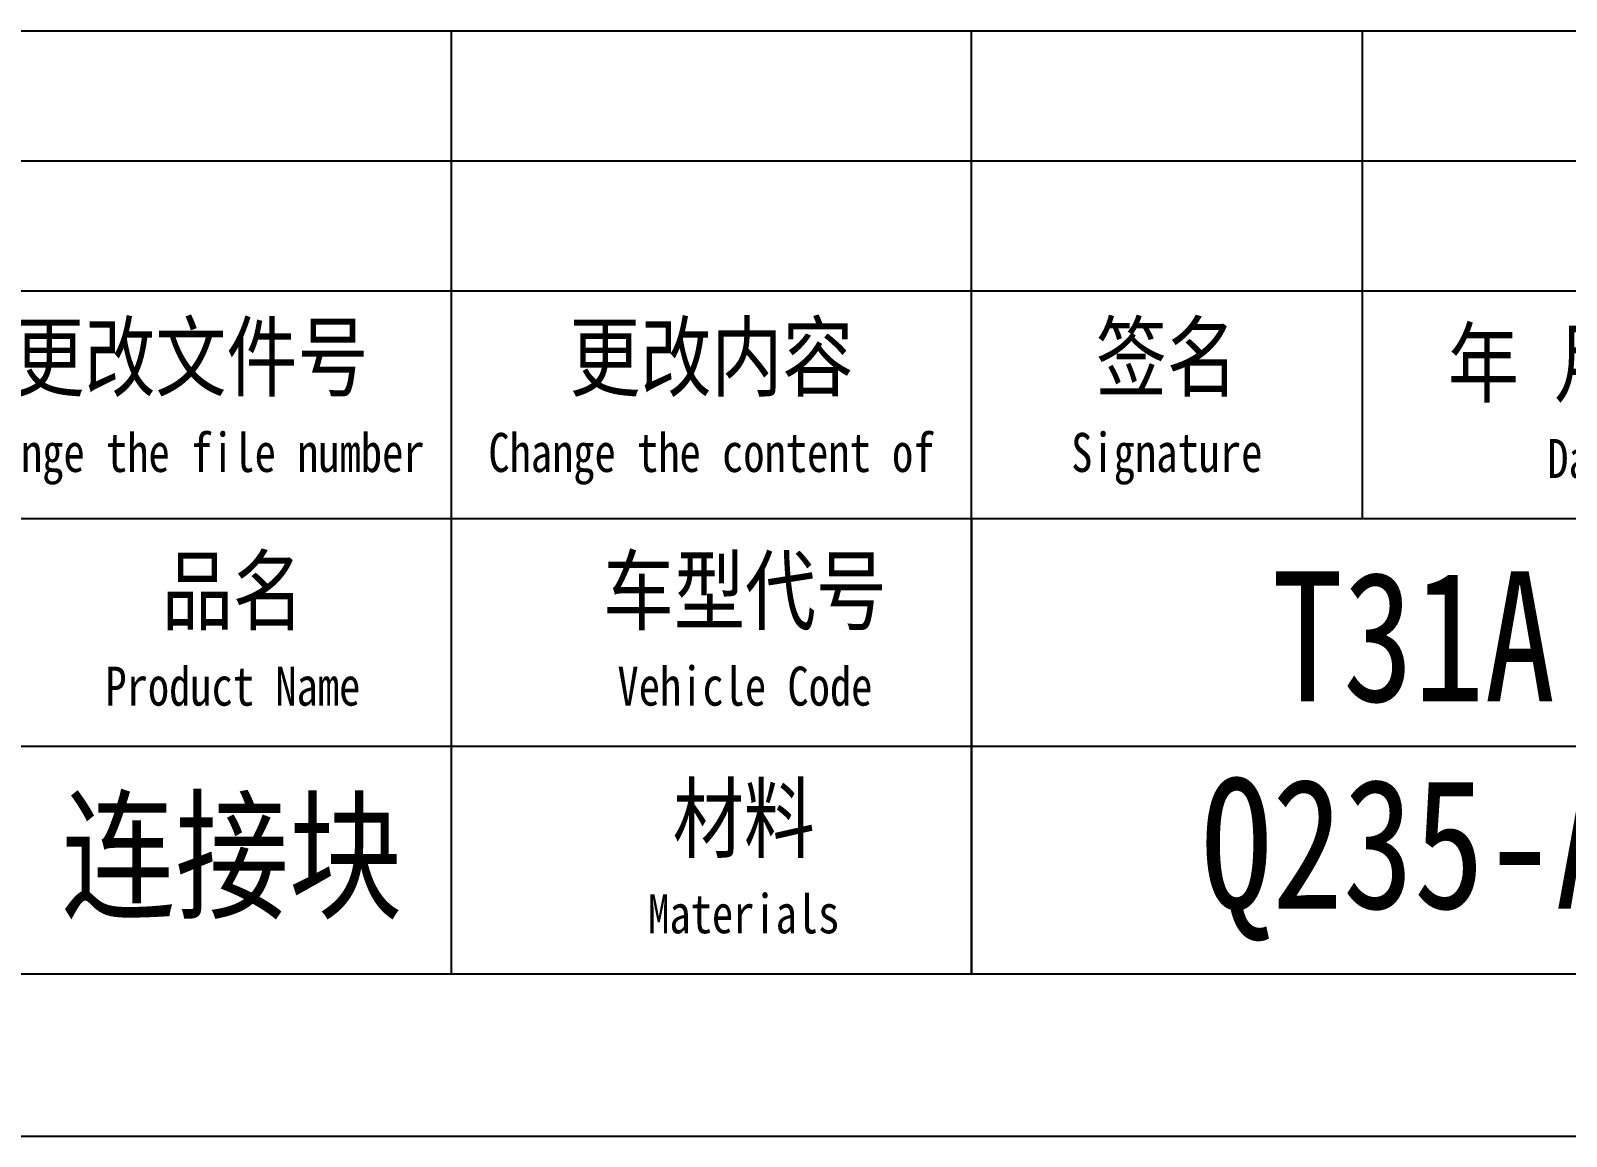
# Model space of a CAD drawing. Header units: millimetres. Extents: x -207971 to -130891, y -1492 to 21465.
# Drawn here: x -200904 to -200798.3, y 19397.7 to 19473.9 of the extents above; entities that cross this region are included whole.
import ezdxf

# ---------------------------------------------------------------- set-up
doc = ezdxf.new("R2010")
doc.units = ezdxf.units.MM
doc.layers.add('标注线', color=3, linetype='Continuous', lineweight=25)
doc.layers.add('细实线', color=4, linetype='Continuous', lineweight=25)
doc.styles.add('宋体', font='', dxfattribs={"width": 0.8, "height": 5})
doc.styles.get('宋体').set_extended_font_data('SimSun')

# ---------------------------------------------------------------- blocks, each defined once
blk = doc.blocks.new('BZ-MQH')
for p, q in [((-214270.224, 20649.092), (-213954.524, 20649.092)), ((-214275.724, 20643.592), (-213949.024, 20643.592))]:
    blk.add_line(p, q)
at = {"layer": '标注线'}
for p, q in [((-214107.974, 20680.992), (-213954.524, 20680.992)), ((-214068.374, 20680.992), (-214068.374, 20664.492)), ((-214050.774, 20664.492), (-214050.774, 20680.992)), ((-214037.574, 20680.992), (-214037.574, 20664.492)), ((-214107.974, 20676.592), (-214022.174, 20676.592)), ((-214107.974, 20672.192), (-214022.174, 20672.192)), ((-214107.974, 20664.492), (-213954.524, 20664.492)), ((-214068.374, 20664.492), (-214068.374, 20649.092)), ((-214050.774, 20649.092), (-214050.774, 20664.492)), ((-214050.774, 20664.492), (-214050.774, 20649.092)), ((-214107.974, 20656.792), (-213954.524, 20656.792))]:
    blk.add_line(p, q, dxfattribs=at)
at = {"layer": '标注线', "char_height": 2.2, "attachment_point": 5, "style": '宋体'}
for s, insert, width in [('更改文件号\\P{\\H0.6x;Change the file number}', (-214077.174, 20668.342), 17.6), ('更改内容\\P{\\H0.6x;Change the content of}', (-214059.574, 20668.342), 17.6), ('签名\\P{\\H0.6x;Signature}', (-214044.174, 20668.342), 13.2), ('年 月 日\\P{\\H0.6x;Date}', (-214029.874, 20668.342), 15.4), ('品名\\P{\\H0.6x;Product Name}', (-214075.756, 20660.642), 14.3), ('车型代号\\P{\\H0.6x;Vehicle Code}', (-214058.441, 20660.642), 19.73321), ('材料\\P{\\H0.6x;Materials}', (-214058.479, 20652.942), 13.75)]:
    blk.add_mtext(s, dxfattribs=dict(at, insert=insert, width=width))

msp = doc.modelspace()

# ---------------------------------------------------------------- block references
at = {"xscale": 2.036363636289025, "yscale": 2.036363636361784, "zscale": 2.036363636370408}
msp.add_blockref('BZ-MQH', (235045.984, -22640.136), dxfattribs=at)

# ---------------------------------------------------------------- texts
at = {"layer": '细实线', "attachment_point": 5, "style": '宋体'}
for s, insert, char_height, width in [('T31A', (-200808.794, 19432.084), 8.96, 53.76), ('Q235-A', (-200808.794, 19416.764), 8.96, 53.76), ('连接块', (-200890.159, 19416.643), 7.168, 43.008)]:
    msp.add_mtext(s, dxfattribs=dict(at, insert=insert, char_height=char_height, width=width))

doc.saveas('drawing.dxf')
